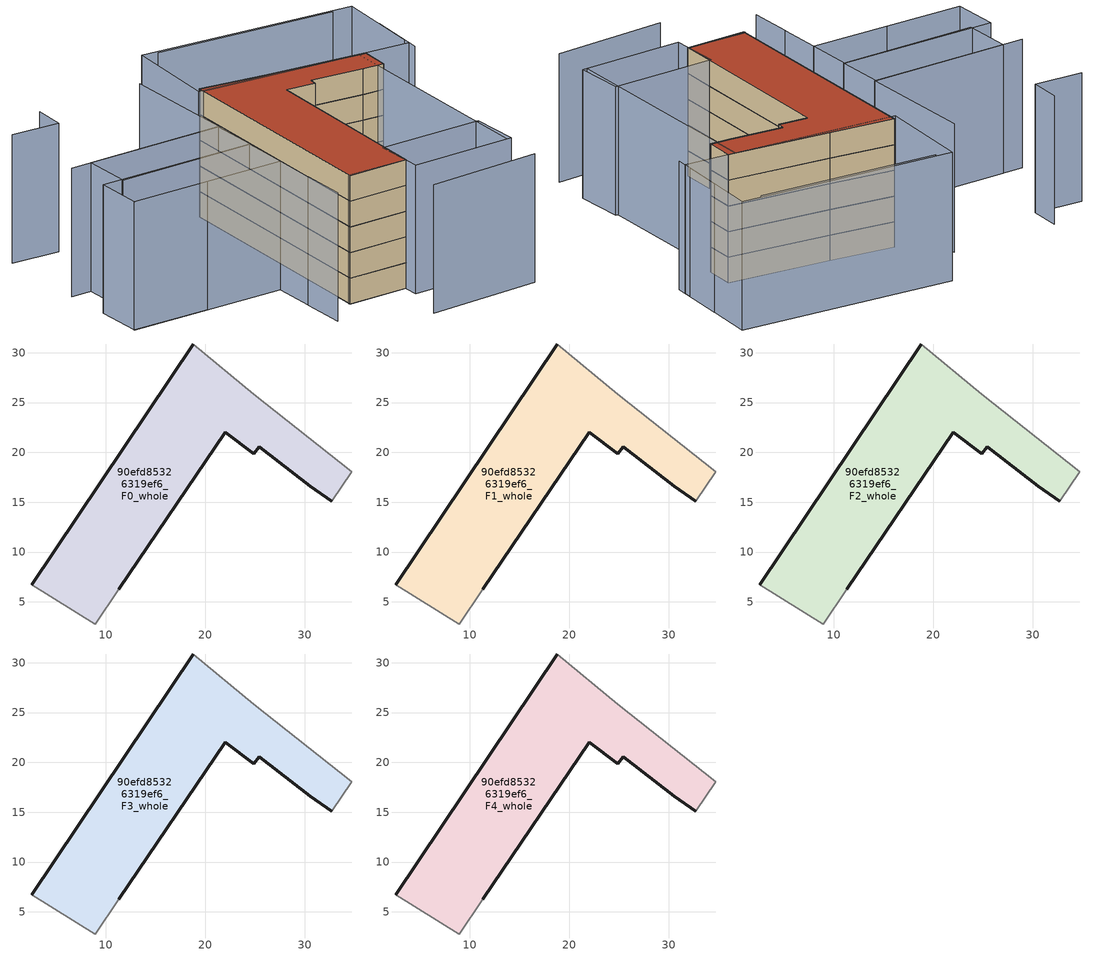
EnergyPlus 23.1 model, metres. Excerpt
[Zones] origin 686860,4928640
90efd85326319ef6_F0_whole
 floor ground (EU_floor_Construction): 32.68,15.07 34.72,18.03 24.9,25.82 18.8,30.87 2.59,6.74 8.95,2.78 11.31,6.26 22.03,22.02 24.85,19.84 25.44,20.58 30.52,16.61 z0
 wall outside (EU_wall_Construction): 32.68,15.07 30.52,16.61 25.44,20.58 24.85,19.84 22.03,22.02 11.31,6.26 / 2.59,6.74 18.8,30.87 z0:3
 wall adiabatic (EU_wall_Construction): 11.31,6.26 8.95,2.78 2.59,6.74 / 18.8,30.87 24.9,25.82 34.72,18.03 32.68,15.07 z0:3
90efd85326319ef6_F1_whole
 floor to 90efd85326319ef6_F0_whole (EU_floor_Construction): 32.68,15.07 34.72,18.03 24.9,25.82 18.8,30.87 2.59,6.74 8.95,2.78 11.31,6.26 22.03,22.02 24.85,19.84 25.44,20.58 30.52,16.61 z3
 wall outside (EU_wall_Construction): 32.68,15.07 30.52,16.61 25.44,20.58 24.85,19.84 22.03,22.02 11.31,6.26 / 2.59,6.74 18.8,30.87 z3:6
 wall adiabatic (EU_wall_Construction): 11.31,6.26 8.95,2.78 2.59,6.74 / 18.8,30.87 24.9,25.82 34.72,18.03 32.68,15.07 z3:6
90efd85326319ef6_F2_whole
 floor to 90efd85326319ef6_F1_whole (EU_floor_Construction): 32.68,15.07 34.72,18.03 24.9,25.82 18.8,30.87 2.59,6.74 8.95,2.78 11.31,6.26 22.03,22.02 24.85,19.84 25.44,20.58 30.52,16.61 z6
 wall outside (EU_wall_Construction): 32.68,15.07 30.52,16.61 25.44,20.58 24.85,19.84 22.03,22.02 11.31,6.26 / 2.59,6.74 18.8,30.87 z6:9
 wall adiabatic (EU_wall_Construction): 11.31,6.26 8.95,2.78 2.59,6.74 / 18.8,30.87 24.9,25.82 34.72,18.03 32.68,15.07 z6:9
90efd85326319ef6_F3_whole
 floor to 90efd85326319ef6_F2_whole (EU_floor_Construction): 32.68,15.07 34.72,18.03 24.9,25.82 18.8,30.87 2.59,6.74 8.95,2.78 11.31,6.26 22.03,22.02 24.85,19.84 25.44,20.58 30.52,16.61 z9
 wall outside (EU_wall_Construction): 32.68,15.07 30.52,16.61 25.44,20.58 24.85,19.84 22.03,22.02 11.31,6.26 / 2.59,6.74 18.8,30.87 z9:12
 wall adiabatic (EU_wall_Construction): 11.31,6.26 8.95,2.78 2.59,6.74 / 18.8,30.87 24.9,25.82 34.72,18.03 32.68,15.07 z9:12
90efd85326319ef6_F4_whole
 floor to 90efd85326319ef6_F3_whole (EU_floor_Construction): 32.68,15.07 34.72,18.03 24.9,25.82 18.8,30.87 2.59,6.74 8.95,2.78 11.31,6.26 22.03,22.02 24.85,19.84 25.44,20.58 30.52,16.61 z12
 wall outside (EU_wall_Construction): 32.68,15.07 30.52,16.61 25.44,20.58 24.85,19.84 22.03,22.02 11.31,6.26 / 2.59,6.74 18.8,30.87 z12:15
 wall adiabatic (EU_wall_Construction): 11.31,6.26 8.95,2.78 2.59,6.74 / 18.8,30.87 24.9,25.82 34.72,18.03 32.68,15.07 z12:15
 roof outside (EU_roof_Construction): 24.9,25.82 34.72,18.03 32.68,15.07 30.52,16.61 25.44,20.58 24.85,19.84 22.03,22.02 11.31,6.26 8.95,2.78 2.59,6.74 18.8,30.87 z15
shading: 0.58,10.77 -2.28,6.2 / -12.83,25.54 3.43,15.22 / 3.43,15.22 0.56,10.7 / 3.65,-2.53 15.68,-9.36 / 2.66,6.94 8.95,2.78 / 18.36,-5.06 33.99,18.51 / 38.37,13.84 42.71,19.63 / 43.94,25.64 26.36,38.74 / 17.6,37.33 9.79,24.85 / 9.79,24.85 -6.8,35.24 / 6.37,44.36 4.19,41.26 / 4.19,41.26 -0.66,44.66 / 11.08,6.4 21.92,-0.28 / 21.92,-0.28 18.78,-5.36 / 18.78,-5.36 7.95,1.32 / 7.95,1.32 11.08,6.4 / 3.45,15.21 -12.81,25.53 / -12.81,25.53 -9.73,30.38 / -9.73,30.38 6.53,20.06 / 6.53,20.06 3.45,15.21 / -7.79,28.89 -4.68,33.95 / -4.68,33.95 9.74,25.06 / 9.74,25.06 6.62,20 / 6.62,20 -7.79,28.89 / 25,40.07 46.18,24.3 / 46.18,24.3 39.08,14.78 / 39.08,14.78 17.91,30.55 / 17.91,30.55 25,40.07 z0:15
[Building]
EU S2 Campaign: North Axis=0; Terrain=City; Solar Distribution=FullExterior
[Site:Location]
Bologna: Latitude=44.5; Longitude=11.25; Time Zone=1; Elevation=37
[SizingPeriod:WeatherFileDays]
AnnualSizingPeriod: Begin Month=1; Begin Day of Month=1; End Month=12; End Day of Month=31; Day of Week for Start Day=Monday; Use Weather File Daylight Saving Period=No; Use Weather File Rain and Snow Indicators=No
[MATERIAL]
EU_InternalMass_Material: Roughness=MediumRough; Thickness=0.1; Conductivity=1; Density=1800; Specific Heat=900; Thermal Absorptance=0.9; Solar Absorptance=0.7; Visible Absorptance=0.7
[MATERIAL:NOMASS] Roughness=MediumRough; Thermal Absorptance=0.9; Solar Absorptance=0.7; Visible Absorptance=0.7
Name | Thermal Resistance
EU_wall_NoMass | 0.779417
EU_roof_NoMass | 0.435466
EU_floor_NoMass | 0.588222
[CONSTRUCTION]
EU_wall_Construction: EU_wall_NoMass
EU_roof_Construction: EU_roof_NoMass
EU_floor_Construction: EU_floor_NoMass
EU_InternalMass_Construction: EU_InternalMass_Material
[ZONE] Type=1; Multiplier=1; Ceiling Height=autocalculate; Floor Area=autocalculate; Part of Total Floor Area=Yes
Name | Volume
90efd85326319ef6_F0_whole | 801.39
90efd85326319ef6_F1_whole; 90efd85326319ef6_F2_whole; 90efd85326319ef6_F3_whole; 90efd85326319ef6_F4_whole | 801.392
[INTERNALMASS] Construction=EU_InternalMass_Construction; Surface Area=267.13
Name | Zone or ZoneList
90efd85326319ef6_F0_whole_EU_InternalMass | 90efd85326319ef6_F0_whole
90efd85326319ef6_F1_whole_EU_InternalMass | 90efd85326319ef6_F1_whole
90efd85326319ef6_F2_whole_EU_InternalMass | 90efd85326319ef6_F2_whole
90efd85326319ef6_F3_whole_EU_InternalMass | 90efd85326319ef6_F3_whole
90efd85326319ef6_F4_whole_EU_InternalMass | 90efd85326319ef6_F4_whole
[OTHEREQUIPMENT] Fuel Type=Electricity; Design Level Calculation Method=Watts/Area; Power per Zone Floor Area=1; Fraction Latent=0; Fraction Radiant=0; Fraction Lost=0; Carbon Dioxide Generation Rate=0; EndUse Subcategory=EU_Step8_InternalGains
Name | Zone or ZoneList or Space or SpaceList | Schedule
EU_Step8_InternalGain_90efd85326319ef6_F0_whole_f000 | 90efd85326319ef6_F0_whole | EU_Step8_GainSchedule_90efd85326319ef6_F0_whole_f000
EU_Step8_InternalGain_90efd85326319ef6_F1_whole_f000 | 90efd85326319ef6_F1_whole | EU_Step8_GainSchedule_90efd85326319ef6_F1_whole_f000
EU_Step8_InternalGain_90efd85326319ef6_F2_whole_f000 | 90efd85326319ef6_F2_whole | EU_Step8_GainSchedule_90efd85326319ef6_F2_whole_f000
EU_Step8_InternalGain_90efd85326319ef6_F3_whole_f000 | 90efd85326319ef6_F3_whole | EU_Step8_GainSchedule_90efd85326319ef6_F3_whole_f000
EU_Step8_InternalGain_90efd85326319ef6_F4_whole_f000 | 90efd85326319ef6_F4_whole | EU_Step8_GainSchedule_90efd85326319ef6_F4_whole_f000
[ZONEVENTILATION:DESIGNFLOWRATE] Schedule=EU_AlwaysOn; Design Flow Rate Calculation Method=AirChanges/Hour; Air Changes per Hour=0.712058; Ventilation Type=Natural; Fan Pressure Rise=0; Fan Total Efficiency=1; Constant Term Coefficient=1; Temperature Term Coefficient=0; Velocity Term Coefficient=0; Velocity Squared Term Coefficient=0; Minimum Indoor Temperature=-100; Maximum Indoor Temperature=100; Delta Temperature=-100; Minimum Outdoor Temperature=-100; Maximum Outdoor Temperature=100; Maximum Wind Speed=40
Name | Zone or ZoneList or Space or SpaceList
EU_ConstantAir_90efd85326319ef6_F0_whole | 90efd85326319ef6_F0_whole
EU_ConstantAir_90efd85326319ef6_F1_whole | 90efd85326319ef6_F1_whole
EU_ConstantAir_90efd85326319ef6_F2_whole | 90efd85326319ef6_F2_whole
EU_ConstantAir_90efd85326319ef6_F3_whole | 90efd85326319ef6_F3_whole
EU_ConstantAir_90efd85326319ef6_F4_whole | 90efd85326319ef6_F4_whole
[HVACTEMPLATE:THERMOSTAT] Constant Heating Setpoint=20; Constant Cooling Setpoint=50
EU_HeatOnly_90efd85326319ef6_F0_whole; EU_HeatOnly_90efd85326319ef6_F1_whole; EU_HeatOnly_90efd85326319ef6_F2_whole; EU_HeatOnly_90efd85326319ef6_F3_whole; EU_HeatOnly_90efd85326319ef6_F4_whole
[HVACTEMPLATE:ZONE:IDEALLOADSAIRSYSTEM] System Availability Schedule=EU_AlwaysOn; Maximum Heating Supply Air Temperature=50; Minimum Cooling Supply Air Temperature=13; Maximum Heating Supply Air Humidity Ratio=0.0156; Minimum Cooling Supply Air Humidity Ratio=0.0077; Heating Limit=NoLimit; Cooling Limit=NoLimit; Heating Availability Schedule=EU_AlwaysOn; Cooling Availability Schedule=EU_CoolingOff; Dehumidification Control Type=ConstantSensibleHeatRatio; Cooling Sensible Heat Ratio=0.7; Dehumidification Setpoint=60; Humidification Control Type=None; Humidification Setpoint=30; Outdoor Air Method=None; Outdoor Air Flow Rate per Person=0.00944; Outdoor Air Flow Rate per Zone Floor Area=0; Outdoor Air Flow Rate per Zone=0; Demand Controlled Ventilation Type=None; Outdoor Air Economizer Type=NoEconomizer; Heat Recovery Type=None; Sensible Heat Recovery Effectiveness=0.7; Latent Heat Recovery Effectiveness=0.65
Name | Template Thermostat
90efd85326319ef6_F0_whole | EU_HeatOnly_90efd85326319ef6_F0_whole
90efd85326319ef6_F1_whole | EU_HeatOnly_90efd85326319ef6_F1_whole
90efd85326319ef6_F2_whole | EU_HeatOnly_90efd85326319ef6_F2_whole
90efd85326319ef6_F3_whole | EU_HeatOnly_90efd85326319ef6_F3_whole
90efd85326319ef6_F4_whole | EU_HeatOnly_90efd85326319ef6_F4_whole
[SIZING:ZONE] Zone Cooling Design Supply Air Temperature Input Method=SupplyAirTemperature; Zone Cooling Design Supply Air Temperature=13; Zone Heating Design Supply Air Temperature Input Method=SupplyAirTemperature; Zone Heating Design Supply Air Temperature=50; Zone Cooling Design Supply Air Humidity Ratio=0.008; Zone Heating Design Supply Air Humidity Ratio=0.008; Cooling Design Air Flow Method=DesignDay; Cooling Design Air Flow Rate=0; Cooling Minimum Air Flow per Zone Floor Area=0.000762; Cooling Minimum Air Flow=0; Cooling Minimum Air Flow Fraction=0.2; Heating Design Air Flow Method=DesignDay; Heating Design Air Flow Rate=0; Heating Maximum Air Flow per Zone Floor Area=0.002032; Heating Maximum Air Flow=0.141576; Heating Maximum Air Flow Fraction=0.3; Account for Dedicated Outdoor Air System=No; Dedicated Outdoor Air System Control Strategy=NeutralSupplyAir; Dedicated Outdoor Air Low Setpoint Temperature for Design=autosize; Dedicated Outdoor Air High Setpoint Temperature for Design=autosize; Zone Load Sizing Method=Sensible Load Only No Latent Load; Zone Latent Cooling Design Supply Air Humidity Ratio Input Method=HumidityRatioDifference; Zone Cooling Design Supply Air Humidity Ratio Difference=0.005; Zone Latent Heating Design Supply Air Humidity Ratio Input Method=HumidityRatioDifference; Zone Humidification Design Supply Air Humidity Ratio Difference=0.005
90efd85326319ef6_F0_whole; 90efd85326319ef6_F1_whole; 90efd85326319ef6_F2_whole; 90efd85326319ef6_F3_whole; 90efd85326319ef6_F4_whole
[SCHEDULE:CONSTANT]
Name | Hourly Value
EU_AlwaysOn | 1
EU_CoolingOff | 0
[SCHEDULE:FILE] Column Number=1; Rows to Skip at Top=0; Number of Hours of Data=8760; Column Separator=Comma; Interpolate to Timestep=No; Minutes per Item=60; Adjust Schedule for Daylight Savings=Yes
Name | File
EU_Step8_GainSchedule_90efd85326319ef6_F0_whole_f000 | ../../schedules/90efd85326319ef6/90efd85326319ef6_F0_whole_f000_gain.csv
EU_Step8_GainSchedule_90efd85326319ef6_F1_whole_f000 | ../../schedules/90efd85326319ef6/90efd85326319ef6_F1_whole_f000_gain.csv
EU_Step8_GainSchedule_90efd85326319ef6_F2_whole_f000 | ../../schedules/90efd85326319ef6/90efd85326319ef6_F2_whole_f000_gain.csv
EU_Step8_GainSchedule_90efd85326319ef6_F3_whole_f000 | ../../schedules/90efd85326319ef6/90efd85326319ef6_F3_whole_f000_gain.csv
EU_Step8_GainSchedule_90efd85326319ef6_F4_whole_f000 | ../../schedules/90efd85326319ef6/90efd85326319ef6_F4_whole_f000_gain.csv
